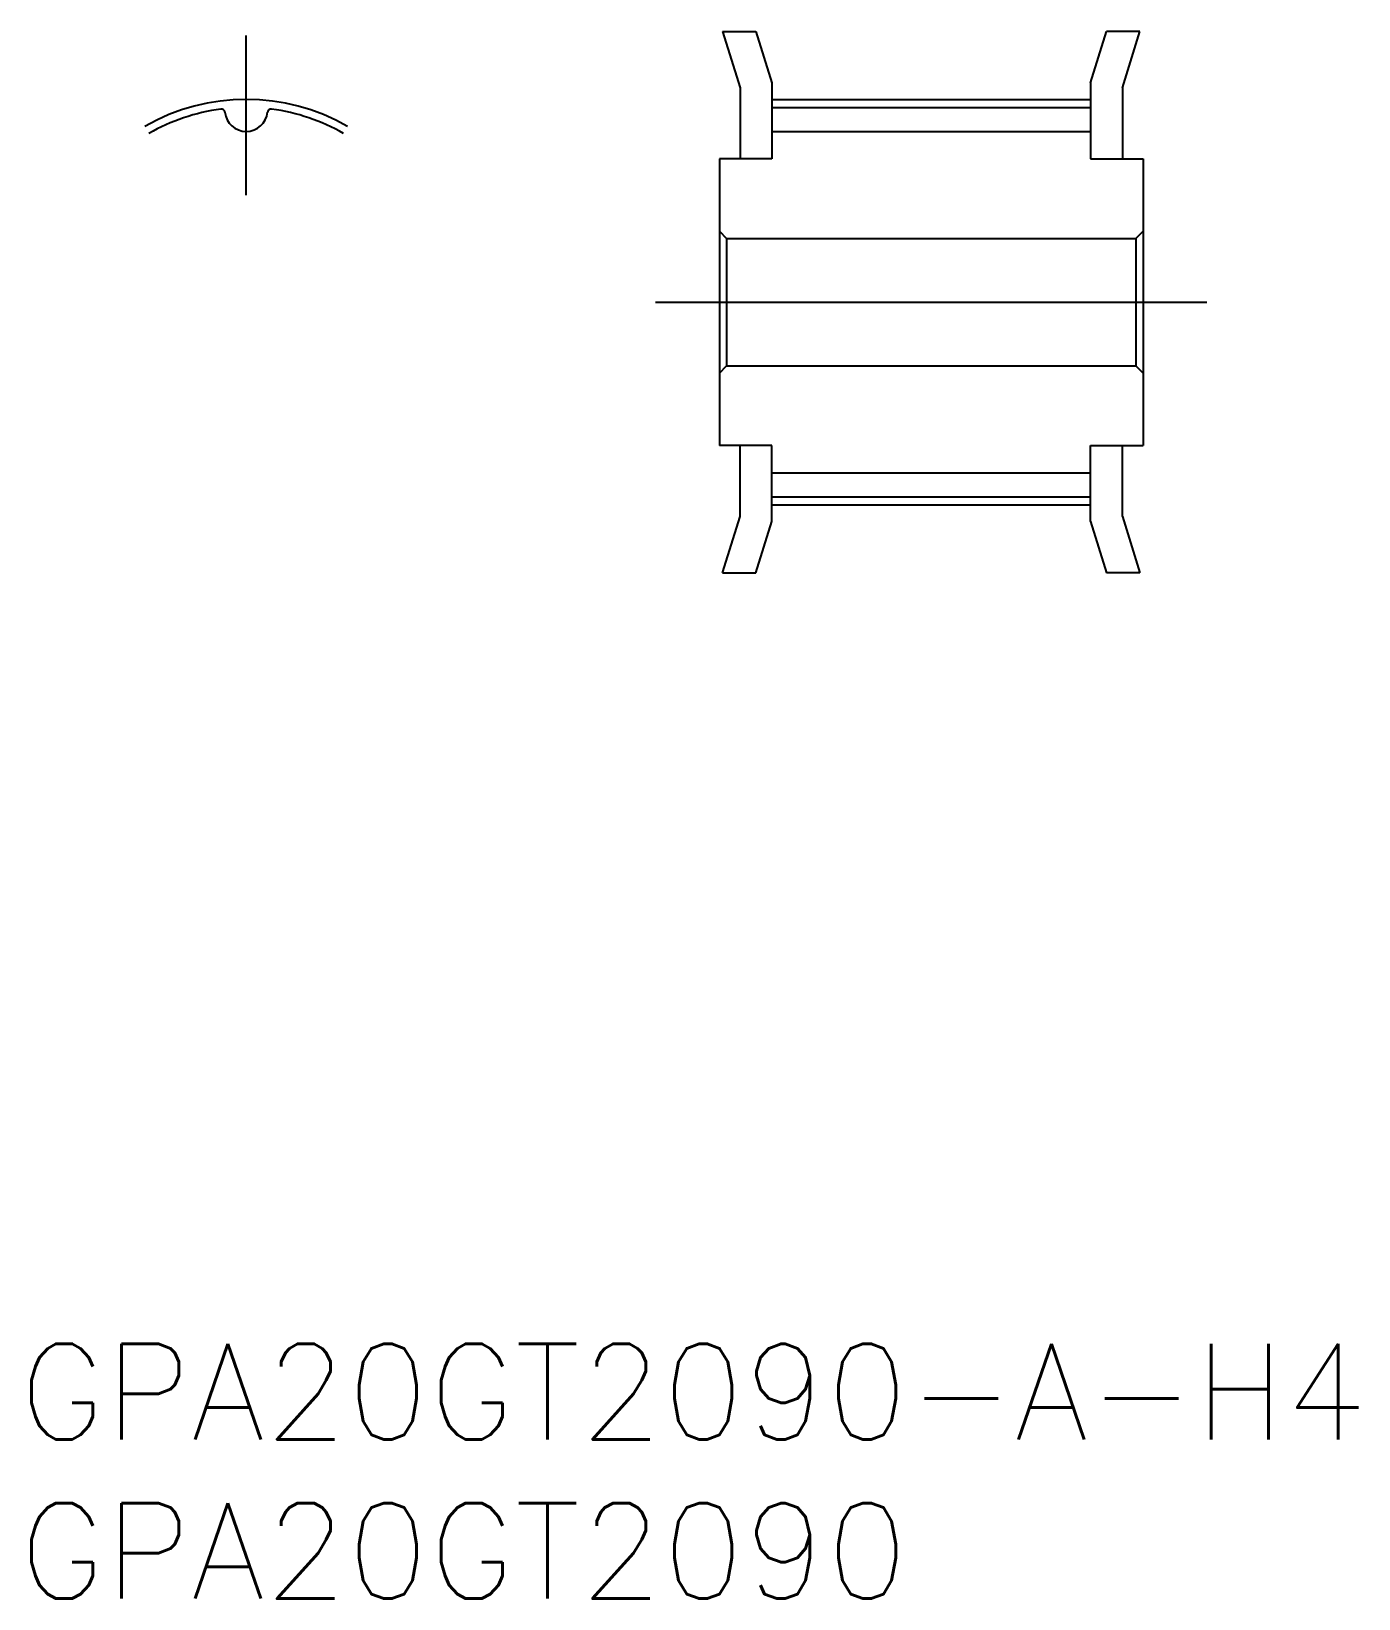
# Model space of a CAD drawing. Extents: x -6.7 to 34.9, y -40.7 to 8.5.
import ezdxf

# ---------------------------------------------------------------- set-up
doc = ezdxf.new("R2010")
doc.units = 0
doc.linetypes.add('CENTER', pattern=[50.8, 31.75, -6.35, 6.35, -6.35])
doc.layers.get('0').update_dxf_attribs({"linetype": 'CONTINUOUS'})
doc.layers.add('CENTER', color=1, linetype='CONTINUOUS')
doc.styles.get("Standard").update_dxf_attribs({"font": 'txt.shx', "height": 3, "bigfont": 'bigfont.shx'})

# ---------------------------------------------------------------- blocks, each defined once
blk = doc.blocks.new('*U12')
at = {"color": 7, "linetype": 'CONTINUOUS'}
blk.add_text('GPA20GT2090-A-H4', height=3, dxfattribs=at).set_placement((-7.129, -35.695))
blk = doc.blocks.new('*U13')
at = {"color": 7, "linetype": 'CONTINUOUS'}
blk.add_text('GPA20GT2090', height=3, dxfattribs=at).set_placement((-7.129, -40.695))

msp = doc.modelspace()

# ---------------------------------------------------------------- linework, layer by layer
at = {"color": 7, "linetype": 'CONTINUOUS'}
for p, q in [((14.95, 8.5), (15.5, 6.73)), ((14.95, 8.5), (15.997, 8.5)), ((15.997, 8.5), (16.5, 6.882)), ((26.5, 6.882), (27.003, 8.5)), ((28.05, 8.5), (27.003, 8.5)), ((27.5, 6.73), (28.05, 8.5)), ((15.5, 6.73), (15.5, 4.5)), ((16.5, 6.882), (16.5, 4.5)), ((26.5, 6.882), (26.5, 4.5)), ((27.5, 6.73), (27.5, 4.5)), ((16.5, 6.11), (26.5, 6.11)), ((16.5, 5.36), (26.5, 5.36)), ((14.85, 4.5), (14.85, -4.5)), ((16.5, 4.5), (14.85, 4.5)), ((26.5, 4.5), (28.15, 4.5)), ((28.15, 4.5), (28.15, -4.5)), ((14.85, 2.225), (15.075, 2)), ((15.075, 2), (27.925, 2)), ((15.075, 2), (15.075, -2)), ((28.15, 2.225), (27.925, 2)), ((27.925, 2), (27.925, -2)), ((14.85, -2.225), (15.075, -2)), ((15.075, -2), (27.925, -2)), ((28.15, -2.225), (27.925, -2)), ((16.5, -4.5), (14.85, -4.5)), ((15.5, -6.73), (15.5, -4.5)), ((16.5, -6.882), (16.5, -4.5)), ((26.5, -4.5), (28.15, -4.5)), ((26.5, -6.882), (26.5, -4.5)), ((27.5, -6.73), (27.5, -4.5)), ((16.5, -5.36), (26.5, -5.36)), ((16.5, -6.11), (26.5, -6.11)), ((14.95, -8.5), (15.5, -6.73)), ((15.997, -8.5), (16.5, -6.882)), ((26.5, -6.882), (27.003, -8.5)), ((27.5, -6.73), (28.05, -8.5)), ((14.95, -8.5), (15.997, -8.5)), ((28.05, -8.5), (27.003, -8.5))]:
    msp.add_line(p, q, dxfattribs=at)
for centre, radius, start, end in [((0, 0), 6.11, 97.4966, 120), ((-0.782, 5.946), 0.113, 6.4719, 97.4966), ((0, 6.035), 0.675, 186.4719, 353.5281), ((0.782, 5.946), 0.113, 82.5034, 173.5281), ((0, 0), 6.11, 60, 82.5034)]:
    msp.add_arc(centre, radius, start, end, dxfattribs=at)
at = {"layer": 'CENTER', "color": 1, "linetype": 'CENTER'}
for p, q in [((0, 3.36), (0, 8.365)), ((16.5, 6.365), (26.5, 6.365)), ((12.85, 0), (30.15, 0)), ((16.5, -6.365), (26.5, -6.365))]:
    msp.add_line(p, q, dxfattribs=at)
msp.add_arc((0, 0), 6.365, 60, 120, dxfattribs=at)

# ---------------------------------------------------------------- block references
at = {"color": 7, "linetype": 'CONTINUOUS'}
for name in ['*U12', '*U13']:
    msp.add_blockref(name, (0, 0), dxfattribs=at)

doc.saveas('drawing.dxf')
